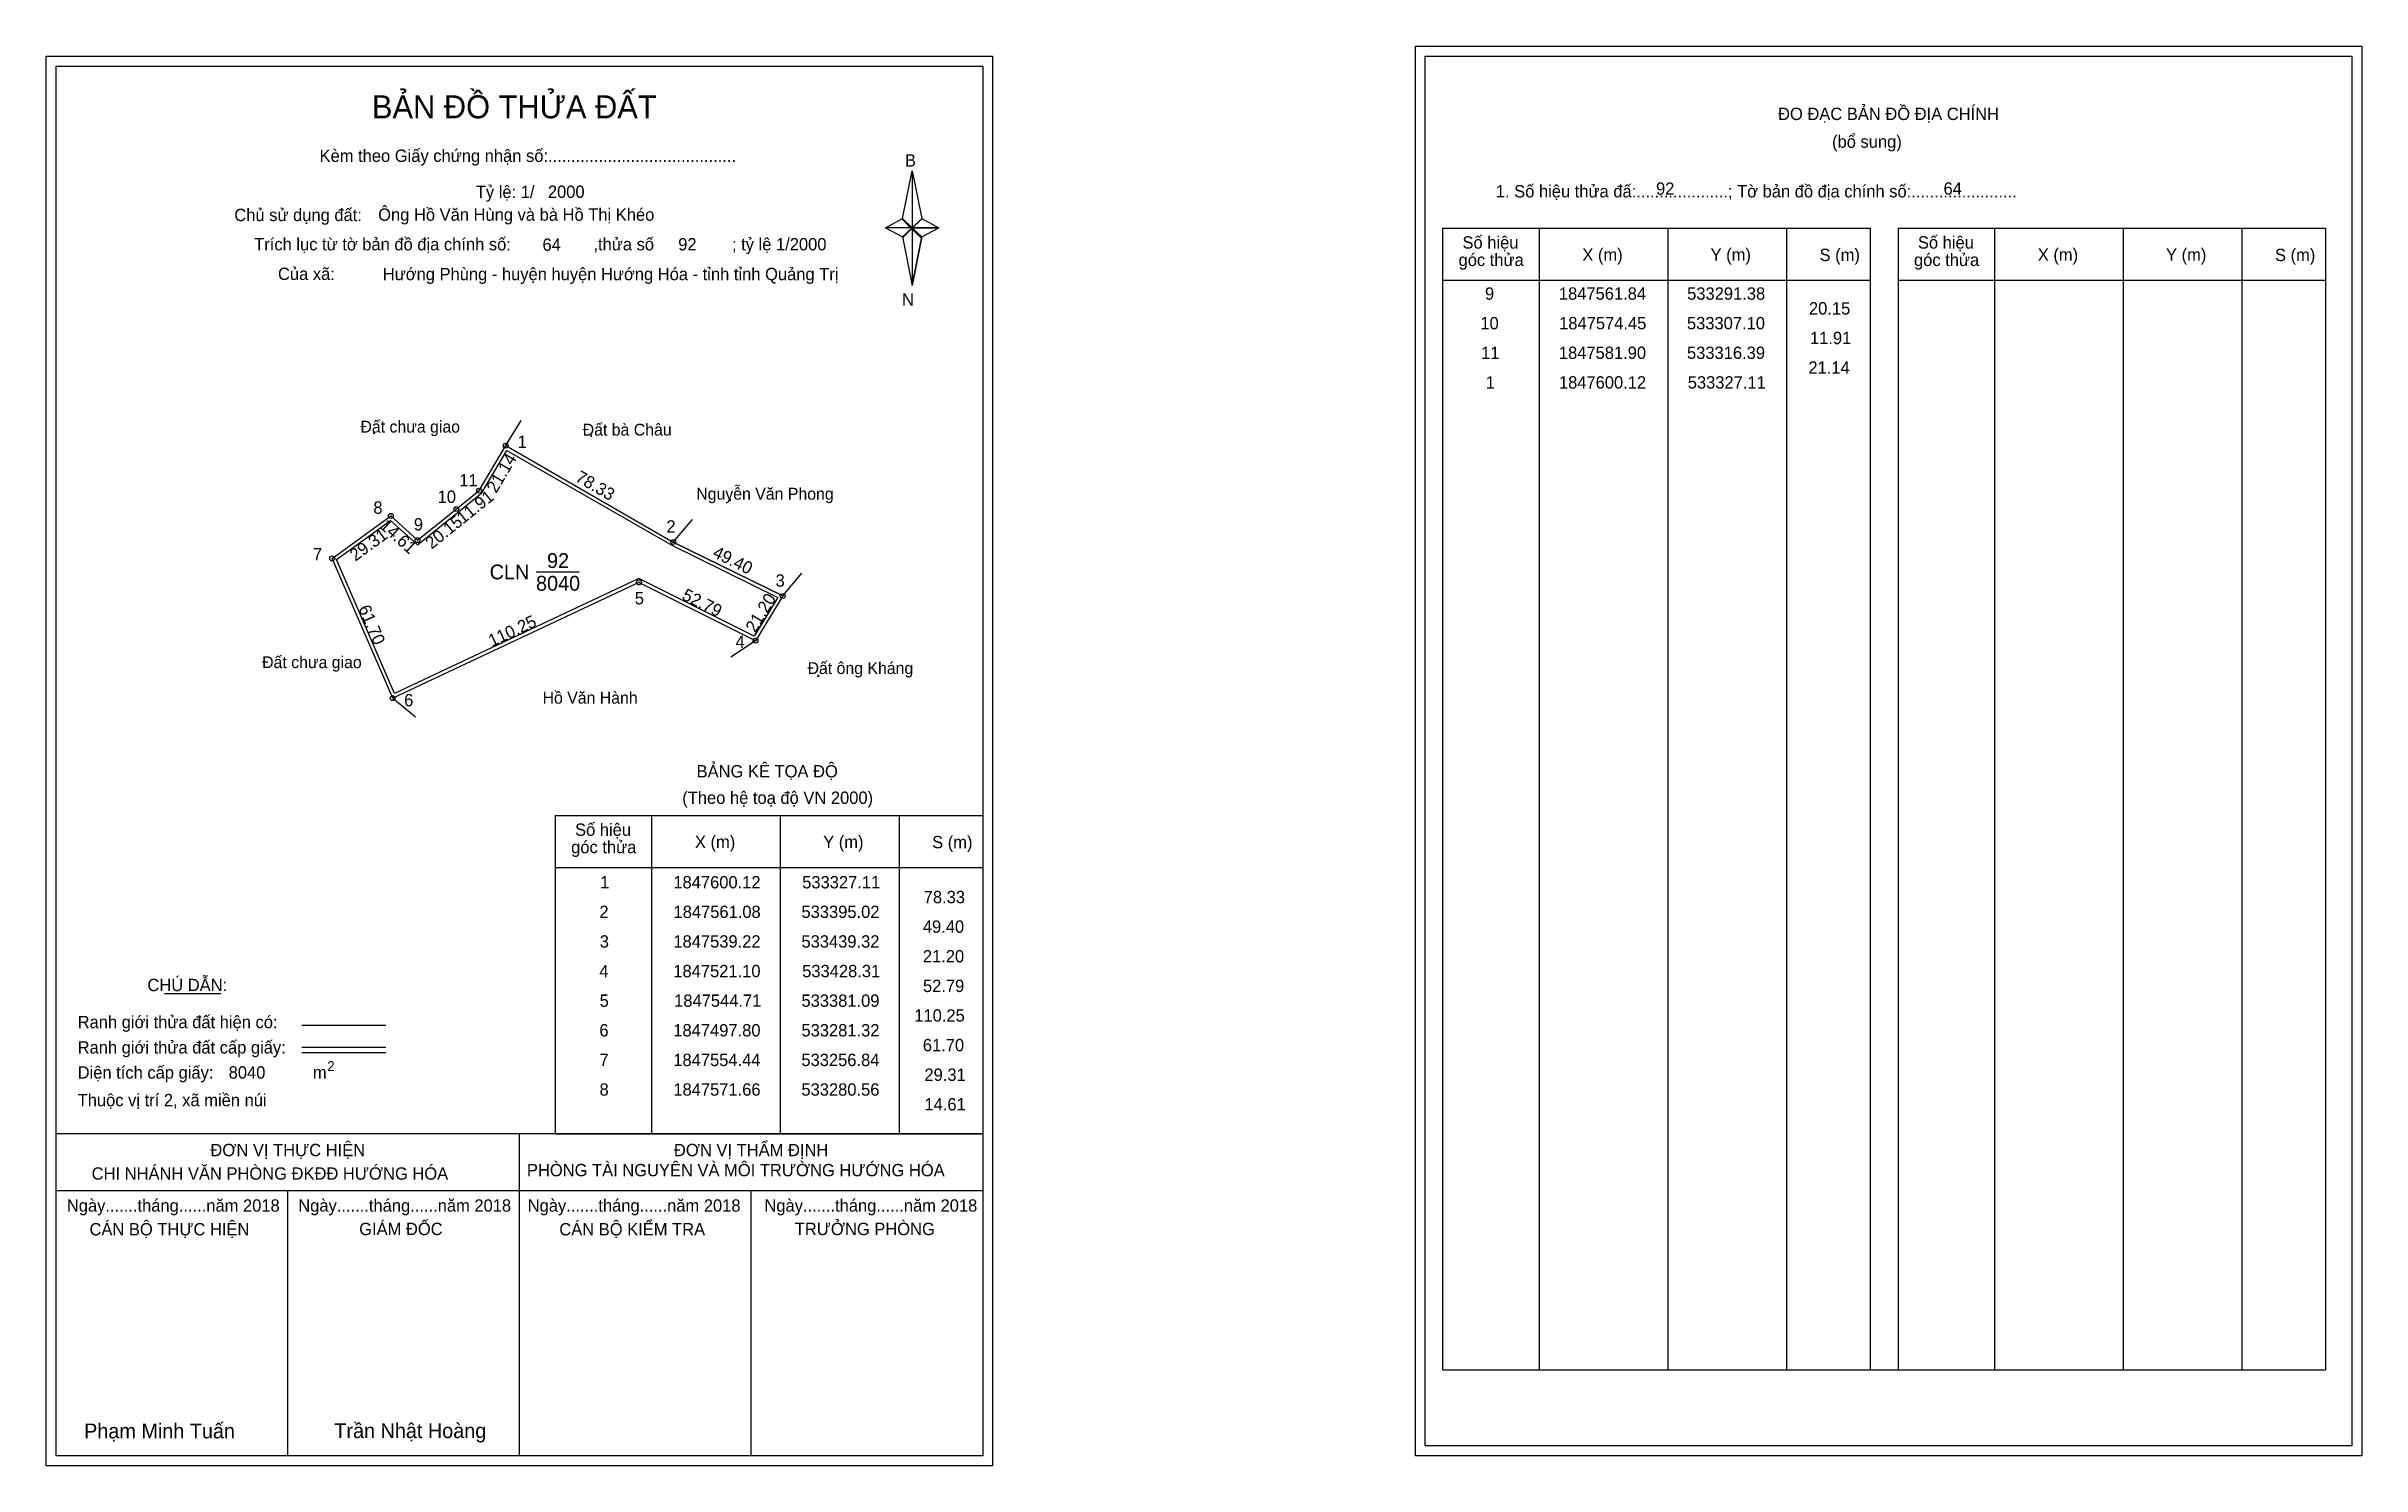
# Model space of a CAD drawing. Extents: x 533141 to 534079, y 1847187 to 1847762.
import ezdxf

# ---------------------------------------------------------------- set-up
doc = ezdxf.new("R2010")
doc.units = 0
for name, color, linetype in [('Level 1', 7, 'Continuous'), ('Level 10', 7, 'Continuous'), ('Level 11', 7, 'Continuous'), ('Level 13', 7, 'Continuous'), ('Level 27', 7, 'Continuous'), ('Level 3', 7, 'Continuous'), ('Level 36', 7, 'Continuous'), ('Level 49', 7, 'Continuous'), ('Level 53', 7, 'Continuous'), ('Level 55', 7, 'Continuous'), ('Level 6', 7, 'Continuous'), ('Level 60', 7, 'Continuous'), ('Level 63', 7, 'Continuous'), ('Level 9', 7, 'Continuous')]:
    doc.layers.add(name, color=color, linetype=linetype)

msp = doc.modelspace()

# ---------------------------------------------------------------- linework, layer by layer
at = {"layer": 'Level 1'}
for p, q in [((533144.99, 1847753.94), (533144.99, 1847753.94)), ((533699.64, 1847757.94), (533699.64, 1847757.94)), ((533487.84, 1847692.18), (533491.77, 1847711.46)), ((533491.77, 1847711.46), (533491.77, 1847688.41)), ((533491.77, 1847711.46), (533495.71, 1847692.18)), ((533480.95, 1847688.41), (533487.84, 1847692.18)), ((533487.84, 1847692.18), (533491.77, 1847688.41)), ((533491.48, 1847687.97), (533487.84, 1847691.74)), ((533491.77, 1847688.41), (533487.84, 1847684.73)), ((533491.48, 1847687.97), (533487.84, 1847684.29)), ((533487.84, 1847684.29), (533491.48, 1847687.97)), ((533495.41, 1847691.74), (533491.48, 1847687.97)), ((533491.48, 1847687.97), (533495.41, 1847691.74)), ((533495.41, 1847684.29), (533491.48, 1847687.97)), ((533495.71, 1847692.18), (533491.77, 1847688.41)), ((533491.77, 1847688.41), (533491.77, 1847665.01)), ((533491.77, 1847688.41), (533502.59, 1847688.41)), ((533491.77, 1847688.41), (533495.71, 1847684.73)), ((533495.71, 1847684.73), (533502.59, 1847688.41)), ((533706.7, 1847688.23), (533879.91, 1847688.23)), ((533745.88, 1847225.7), (533745.88, 1847688.23)), ((533798.03, 1847225.7), (533798.03, 1847688.23)), ((533845.97, 1847688.23), (533845.97, 1847225.7)), ((533879.91, 1847688.23), (533879.91, 1847225.7)), ((533891.22, 1847688.23), (534064.42, 1847688.23)), ((533930.4, 1847225.7), (533930.4, 1847688.23)), ((533982.54, 1847225.7), (533982.54, 1847688.23)), ((534030.49, 1847688.23), (534030.49, 1847225.7)), ((534064.42, 1847688.23), (534064.42, 1847225.7)), ((533487.84, 1847684.73), (533491.77, 1847665.01)), ((533495.71, 1847684.73), (533491.77, 1847665.01)), ((533706.7, 1847667.18), (533879.91, 1847667.18)), ((533891.22, 1847667.18), (534064.42, 1847667.18)), ((533347.18, 1847450.29), (533520.38, 1847450.29)), ((533386.36, 1847321.24), (533386.36, 1847450.29)), ((533438.5, 1847321.24), (533438.5, 1847450.29)), ((533486.45, 1847450.29), (533486.45, 1847321.24)), ((533347.18, 1847429.23), (533520.38, 1847429.23)), ((533188.83, 1847378.07), (533211.63, 1847378.07)), ((533244.56, 1847365.27), (533278.58, 1847365.27)), ((533244.56, 1847356.37), (533278.58, 1847356.37)), ((533244.56, 1847354.18), (533278.58, 1847354.18)), ((533358.65, 1847321.24), (533144.99, 1847321.24)), ((533520.38, 1847321.24), (533310.7, 1847321.24)), ((533332.69, 1847190.79), (533332.69, 1847321.24)), ((533347.18, 1847321.23), (533520.38, 1847321.23)), ((533520.39, 1847298.14), (533144.99, 1847298.14)), ((533238.84, 1847190.79), (533238.84, 1847298.14)), ((533426.54, 1847190.79), (533426.54, 1847298.14)), ((533706.7, 1847225.7), (534064.42, 1847225.7)), ((533520.38, 1847190.79), (533520.38, 1847190.79)), ((534075.04, 1847194.79), (534075.04, 1847194.79))]:
    msp.add_line(p, q, dxfattribs=at)
for points in [[(533487.84, 1847692.18), (533491.77, 1847711.46), (533491.77, 1847688.41)], [(533480.95, 1847688.41), (533487.84, 1847684.73), (533491.77, 1847688.41)], [(533491.77, 1847688.41), (533495.71, 1847692.18), (533502.59, 1847688.41)], [(533491.77, 1847688.41), (533491.77, 1847665.01), (533495.71, 1847684.73)]]:
    msp.add_lwpolyline(points, close=True, dxfattribs=at)
at = {"layer": 'Level 10'}
for p, q in [((533439.32, 1847539.22), (533395.02, 1847561.08)), ((533281.32, 1847497.8), (533256.84, 1847554.44))]:
    msp.add_line(p, q, dxfattribs=at)
for points in [[(533439.32, 1847539.22), (533428.31, 1847521.1), (533381.09, 1847544.71), (533281.32, 1847497.8), (533256.84, 1847554.44), (533280.56, 1847571.66), (533291.38, 1847561.84), (533307.1, 1847574.45), (533316.39, 1847581.9), (533327.11, 1847600.12), (533395.02, 1847561.08)], [(533437.33, 1847538.64), (533427.78, 1847522.93), (533381.11, 1847546.27), (533282.03, 1847499.68), (533258.57, 1847553.97), (533280.46, 1847569.86), (533291.32, 1847560), (533307.98, 1847573.36), (533317.47, 1847580.97), (533327.61, 1847598.22), (533394.36, 1847559.84)]]:
    msp.add_lwpolyline(points, close=True, dxfattribs=at)
at = {"layer": 'Level 11'}
for centre in [(533327.11, 1847600.12), (533307.1, 1847574.45), (533316.39, 1847581.9), (533280.56, 1847571.66), (533291.38, 1847561.84), (533395.02, 1847561.08), (533256.84, 1847554.44), (533381.09, 1847544.71), (533439.32, 1847539.22), (533439.32, 1847539.22), (533428.31, 1847521.1), (533281.32, 1847497.8)]:
    msp.add_circle(centre, 1, dxfattribs=at)
at = {"layer": 'Level 27'}
for p, q in [((533327.11, 1847600.12), (533333.39, 1847610.34)), ((533395.02, 1847561.08), (533402.76, 1847570.25)), ((533439.32, 1847539.22), (533447.05, 1847548.4)), ((533428.31, 1847521.1), (533418.37, 1847514.37)), ((533281.32, 1847497.8), (533290.61, 1847490.2))]:
    msp.add_line(p, q, dxfattribs=at)
at = {"layer": 'Level 3'}
for p, q in [((533706.7, 1847688.23), (533706.7, 1847225.7)), ((533891.22, 1847688.23), (533891.22, 1847225.7)), ((533347.18, 1847450.29), (533347.18, 1847321.24))]:
    msp.add_line(p, q, dxfattribs=at)
at = {"layer": 'Level 63'}
for points in [[(533140.99, 1847757.94), (533524.39, 1847757.94), (533524.39, 1847186.79), (533140.99, 1847186.79)], [(533144.99, 1847753.94), (533520.39, 1847753.94), (533520.39, 1847190.79), (533144.99, 1847190.79)], [(533695.64, 1847761.94), (534079.04, 1847761.94), (534079.04, 1847190.79), (533695.64, 1847190.79)], [(533699.64, 1847757.94), (534075.04, 1847757.94), (534075.04, 1847194.79), (533699.64, 1847194.79)]]:
    msp.add_lwpolyline(points, close=True, dxfattribs=at)
at = {"layer": 'Level 9'}
msp.add_line((533339.4, 1847548.96), (533356.82, 1847548.96), dxfattribs=at)

# ---------------------------------------------------------------- texts
at = {"layer": 'Level 1'}
for s, height, p in [('BẢN ĐỒ THỬA ĐẤT', 9.3313, (533272.92, 1847732.76)), ('ĐO ĐẠC BẢN ĐỒ ĐỊA CHÍNH', 5, (533842.59, 1847732.07)), ('(bổ sung)', 5, (533864.47, 1847720.83)), ('Kèm theo Giấy chứng nhận số:.........................................', 5, (533251.69, 1847715.1)), ('B', 5, (533488.86, 1847713.22)), ('1. Số hiệu thửa đấ:....................; Tờ bản đồ địa chính số:.......................', 5, (533728.25, 1847700.71)), ('Chủ sử dụng đất:', 5, (533217.17, 1847691.11)), ('Trích lục từ tờ bản đồ địa chính số:                  ,thửa số                 ; tỷ lệ 1/2000', 5, (533225.21, 1847679.25)), ('Số hiệu', 5, (533714.74, 1847679.97)), ('X (m)', 5, (533763.3, 1847675.02)), ('Y (m)', 5, (533815.25, 1847675.02)), ('S (m)', 5, (533859.41, 1847674.92)), ('Số hiệu', 5, (533899.25, 1847679.97)), ('X (m)', 5, (533947.81, 1847675.02)), ('Y (m)', 5, (533999.77, 1847675.02)), ('S (m)', 5, (534043.92, 1847674.92)), ('Của xã:', 5, (533234.85, 1847667.25)), ('góc thửa', 5, (533713.15, 1847672.91)), ('góc thửa', 5, (533897.67, 1847672.91)), ('N', 5, (533487.66, 1847656.88)), ('BẢNG KÊ TỌA ĐỘ', 5, (533404.45, 1847465.69)), ('(Theo hệ toạ độ VN 2000)', 5, (533398.64, 1847454.97)), ('Số hiệu', 5, (533355.21, 1847442.02)), ('góc thửa', 5, (533353.63, 1847434.96)), ('X (m)', 5, (533403.77, 1847437.07)), ('Y (m)', 5, (533455.73, 1847437.07)), ('S (m)', 5, (533499.88, 1847436.97)), ('CHÚ DẪN:', 5, (533181.95, 1847379.08)), ('Ranh giới thửa đất hiện có:', 5, (533153.69, 1847364.08)), ('Ranh giới thửa đất cấp giấy:', 5, (533153.69, 1847353.8)), ('2', 4, (533254.79, 1847346.71)), ('Diện tích cấp giấy:', 5, (533153.69, 1847343.64)), ('m', 5, (533249, 1847343.69)), ('Thuộc vị trí 2, xã miền núi', 5, (533153.69, 1847332.44)), ('ĐƠN VỊ THỰC HIỆN', 5, (533207.46, 1847312.21)), ('ĐƠN VỊ THẨM ĐỊNH', 5, (533395.26, 1847312.21)), ('CHI NHÁNH VĂN PHÒNG ĐKĐĐ HƯỚNG HÓA', 5, (533159.37, 1847302.69)), ('PHÒNG TÀI NGUYÊN VÀ MÔI TRƯỜNG HƯỚNG HÓA', 5, (533335.71, 1847304.07)), ('Ngày.......tháng......năm 2018', 5, (533149.32, 1847289.73)), ('Ngày.......tháng......năm 2018', 5, (533243.07, 1847289.73)), ('Ngày.......tháng......năm 2018', 5, (533336.02, 1847289.73)), ('Ngày.......tháng......năm 2018', 5, (533431.93, 1847289.73)), ('CÁN BỘ THỰC HIỆN', 5, (533158.49, 1847280.11)), ('GIÁM ĐỐC', 5, (533267.75, 1847280.23)), ('CÁN BỘ KIỂM TRA', 5, (533348.83, 1847280.11)), ('TRƯỞNG PHÒNG', 5, (533444.21, 1847280.23)), ('Phạm Minh Tuấn', 6, (533156.31, 1847197.87)), ('Trần Nhật Hoàng', 6, (533257.69, 1847197.98))]:
    msp.add_text(s, height=height, dxfattribs=at).set_placement(p)
at = {"layer": 'Level 11'}
msp.add_text('Tỷ lệ: 1/', height=5, dxfattribs=at).set_placement((533315.01, 1847700.47))
at = {"layer": 'Level 13'}
for s, p in [('92', (533343.86, 1847550.56)), ('CLN', (533320.61, 1847545.96)), ('8040', (533339.4, 1847541.36))]:
    msp.add_text(s, height=6, dxfattribs=at).set_placement(p)
at = {"layer": 'Level 36'}
for p in [(533272.6, 1847604.82), (533360.64, 1847603.61), (533416.84, 1847577.64), (533452.62, 1847506.39)]:
    msp.add_text('.', height=6, dxfattribs=at).set_placement(p)
at = {"layer": 'Level 49'}
for s, rotation, p in [('21.14', 59.52896, (533323.29, 1847580.61)), ('78.33', 330.10633, (533354.92, 1847585.98)), ('11.91', 38.72744, (533309.74, 1847568.11)), ('29.31', 35.97851, (533266.22, 1847553.09)), ('14.61', 317.77379, (533275.72, 1847567.14)), ('20.15', 38.73529, (533297.08, 1847557.95)), ('49.40', 333.73579, (533410.54, 1847555.2)), ('52.79', 333.43495, (533398.12, 1847537.98)), ('21.20', 58.71647, (533428.2, 1847524)), ('61.70', 293.37416, (533267.3, 1847534.26)), ('110.25', 25.18204, (533321.55, 1847518.48))]:
    msp.add_text(s, height=5, rotation=rotation, dxfattribs=at).set_placement(p)
at = {"layer": 'Level 53'}
for s, p in [('9', (533723.85, 1847659.26)), ('1847561.84', (533753.78, 1847659.26)), ('533291.38', (533805.76, 1847659.26)), ('10', (533721.98, 1847647.26)), ('1847574.45', (533753.9, 1847647.26)), ('533307.10', (533805.68, 1847647.26)), ('20.15', (533855.11, 1847653.26)), ('11.91', (533855.53, 1847641.26)), ('11', (533722.3, 1847635.26)), ('1847581.90', (533753.79, 1847635.26)), ('533316.39', (533805.7, 1847635.26)), ('21.14', (533854.88, 1847629.26)), ('1', (533724.15, 1847623.26)), ('1847600.12', (533753.81, 1847623.26)), ('533327.11', (533806, 1847623.26)), ('1', (533365.38, 1847420.73)), ('1847600.12', (533395.04, 1847420.73)), ('533327.11', (533447.23, 1847420.73)), ('78.33', (533496.46, 1847414.73)), ('2', (533365.08, 1847408.73)), ('1847561.08', (533395.1, 1847408.73)), ('533395.02', (533446.93, 1847408.73)), ('49.40', (533496.11, 1847402.73)), ('3', (533365.23, 1847396.73)), ('1847539.22', (533395.04, 1847396.73)), ('533439.32', (533446.93, 1847396.73)), ('4', (533365.05, 1847384.73)), ('1847521.10', (533395.02, 1847384.73)), ('533428.31', (533447.23, 1847384.73)), ('21.20', (533496.11, 1847390.73)), ('52.79', (533496.16, 1847378.73)), ('5', (533365.17, 1847372.73)), ('1847544.71', (533395.34, 1847372.73)), ('533381.09', (533446.93, 1847372.73)), ('110.25', (533492.64, 1847366.73)), ('6', (533365.07, 1847360.73)), ('1847497.80', (533395.02, 1847360.73)), ('533281.32', (533446.93, 1847360.73)), ('61.70', (533496.11, 1847354.73)), ('7', (533365.09, 1847348.73)), ('1847554.44', (533395.01, 1847348.73)), ('533256.84', (533446.9, 1847348.73)), ('8', (533365.14, 1847336.73)), ('1847571.66', (533395.03, 1847336.73)), ('533280.56', (533446.91, 1847336.73)), ('29.31', (533496.76, 1847342.73)), ('14.61', (533496.76, 1847330.73))]:
    msp.add_text(s, height=5, dxfattribs=at).set_placement(p)
at = {"layer": 'Level 55'}
for s, height, p in [('1', 0.8, (533326.89, 1847600.12)), ('0', 0.22, (533327.03, 1847599.9)), ('0', 0.22, (533327.03, 1847599.9)), ('0', 0.22, (533327.03, 1847599.9)), ('11', 0.8, (533315.87, 1847581.9)), ('0', 0.22, (533316.31, 1847581.68)), ('0', 0.22, (533316.31, 1847581.68)), ('8', 0.8, (533280.3, 1847571.66)), ('0', 0.22, (533280.48, 1847571.44)), ('0', 0.22, (533280.48, 1847571.44)), ('0', 0.22, (533280.48, 1847571.44)), ('0', 0.22, (533280.48, 1847571.44)), ('10', 0.8, (533306.53, 1847574.45)), ('0', 0.22, (533307.02, 1847574.23)), ('0', 0.22, (533307.02, 1847574.23)), ('9', 0.8, (533291.11, 1847561.84)), ('0', 0.22, (533291.3, 1847561.62)), ('0', 0.22, (533291.3, 1847561.62)), ('2', 0.8, (533394.75, 1847561.08)), ('0', 0.22, (533394.94, 1847560.86)), ('0', 0.22, (533394.94, 1847560.86)), ('7', 0.8, (533256.57, 1847554.44)), ('0', 0.22, (533256.76, 1847554.22)), ('0', 0.22, (533256.76, 1847554.22)), ('5', 0.8, (533380.83, 1847544.71)), ('0', 0.22, (533381.01, 1847544.49)), ('3', 0.8, (533439.07, 1847539.22)), ('0', 0.22, (533439.24, 1847539)), ('0', 0.22, (533439.24, 1847539)), ('4', 0.8, (533428.03, 1847521.1)), ('0', 0.22, (533428.23, 1847520.88)), ('0', 0.22, (533428.23, 1847520.88)), ('6', 0.8, (533281.05, 1847497.8)), ('0', 0.22, (533281.24, 1847497.58)), ('0', 0.22, (533281.24, 1847497.58)), ('0', 0.22, (533281.24, 1847497.58))]:
    msp.add_text(s, height=height, dxfattribs=at).set_placement(p)
at = {"layer": 'Level 6'}
for s, p in [('92', (533793.15, 1847701.79)), ('64', (533909.64, 1847701.83)), ('Ông Hồ Văn Hùng và bà Hồ Thị Khéo', (533275.44, 1847691.25)), ('2000', (533344.2, 1847700.51)), ('64', (533342.02, 1847679.07)), ('92', (533396.99, 1847679.23)), (' Hướng Phùng - huyện huyện Hướng Hóa - tỉnh tỉnh Quảng Trị', (533275.46, 1847667.16)), ('8040', (533214.87, 1847343.66))]:
    msp.add_text(s, height=5, dxfattribs=at).set_placement(p)
at = {"layer": 'Level 60'}
for s, p in [('Đất chưa giao', (533268.26, 1847605.42)), ('Đất bà Châu', (533358.3, 1847604.21)), ('Nguyễn Văn Phong', (533404.31, 1847578.24)), ('Đất chưa giao', (533228.43, 1847509.98)), ('Đất ông Kháng', (533449.4, 1847507.59)), ('Hồ Văn Hành', (533342.03, 1847495.58))]:
    msp.add_text(s, height=4.8, dxfattribs=at).set_placement(p)
at = {"layer": 'Level 9'}
for s, p in [('1', (533331.92, 1847599.2)), ('11', (533308.31, 1847583.59)), ('8', (533273.49, 1847572.53)), ('10', (533299.53, 1847576.94)), ('9', (533289.89, 1847565.74)), ('2', (533392.22, 1847564.88)), ('7', (533248.99, 1847553.63)), ('3', (533436.47, 1847542.98)), ('5', (533379.41, 1847535.81)), ('4', (533420.2, 1847518.18)), ('6', (533285.97, 1847494.51))]:
    msp.add_text(s, height=5, dxfattribs=at).set_placement(p)

doc.saveas('drawing.dxf')
